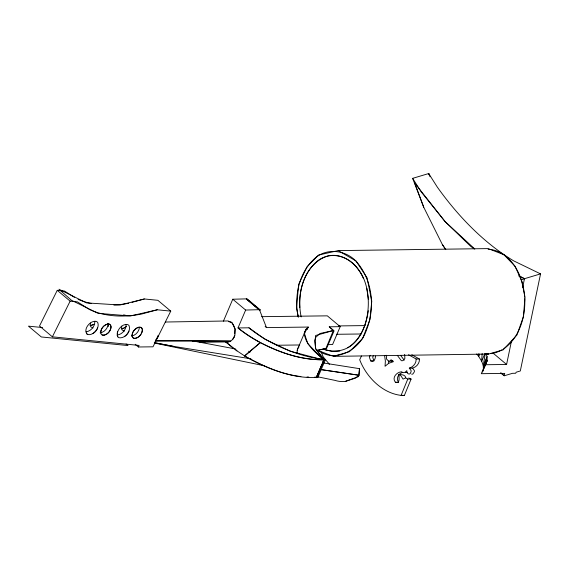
<?xml version="1.0" encoding="UTF-8"?>
<svg xmlns="http://www.w3.org/2000/svg" width="569" height="569" viewBox="0 0 569 569"><rect width="100%" height="100%" fill="white"/><g stroke="black" fill="none" stroke-linecap="round" stroke-linejoin="round"><path stroke-width="0.85" d="M301.165 316.926C297.018 297.025 301.67 273.952 317.929 260.588C331.485 250.552 349.352 256.391 358.392 269.464C379.139 295.844 367.233 362.225 323.91 349.416M299.82 307.516C298.433 287.146 306.883 262.359 328.192 255.851C343.719 252.721 357.41 264.535 363.186 278.07M86.396 333.583L87.541 334.544C93.558 335.795 100.044 328.121 97.704 322.403L96.559 321.449C90.4 319.657 82.071 330.098 87.747 334.579M94.81 321.378C95.037 326.314 90.933 331.229 86.033 331.855M100.727 332.979C100.5 328.455 104.881 323.228 109.611 324.195L110.557 324.984C112.47 329.707 107.157 336.094 102.157 335.006L101.211 334.223C99.411 329.871 103.565 325.212 107.569 323.946L109.611 324.195M108.096 323.341C108.302 327.815 104.568 332.275 100.123 332.865M108.281 326.606L108.302 324.956M117.691 331.507L117.129 335.248L117.861 336.876M126.126 324.55C126.346 329.458 122.264 334.401 117.356 335.02M408.528 354.75L416.138 358.982C416.416 363.214 413.272 366.962 409.303 368.129L411.031 370.483A2.02 1.444 -89.6 0 1 411.017 371.834C410.242 375.903 406.394 373.826 406.799 370.611C405.718 372.211 403.122 373.677 401.607 371.763C396.764 372.062 391.593 377.61 395.363 382.24C403.378 385.277 394.587 365.447 403.072 379.11L405.42 377.972L407.802 379.032L411.095 379.068L404.388 395.412L401.43 395.334M411.821 354.786L419.431 359.018C419.808 364.324 414.581 369.189 409.303 368.129M139.412 327.502C139.035 331.585 135.6 335.518 131.446 336.03M384.58 355.469L385.369 360.995L385.049 366.272L388.698 363.285L388.655 361.031M297.374 350.419L297.409 348.797L299.002 346.877M482.149 353.498L481.673 361.194L483.252 365.583L483.366 368.719M234.499 337.068L234.62 335.447M234.741 333.825L235.089 328.953L233.375 324.643L231.569 322.538L228.105 320.959L165.33 322.026M375.412 356.066C375.739 358.69 373.769 362.425 370.696 360.924L369.53 357.666A2.504 1.792 -89.6 0 1 369.829 356.08L370.341 355.312M359.601 368.605L358.584 376.543L345.305 381.408A43.913 32.718 -84.3 0 1 335.12 380.405L317.722 376.806M158.246 335.326L158.011 336.827L155.422 340.717L230.722 341.116L232.7 339.394L234.193 336.891M485.208 353.911L483.252 365.583L487.071 356.635L486.018 353.705M368.285 310.702C366.329 324.97 360.454 339.871 347.744 347.766M442.305 244.435L445.726 249.585L442.305 244.435L423.734 207.251L412.639 178.353L428.713 173.545L437.319 187.109A271.833 162.201 73.4 0 0 513.53 260.78L540.55 273.888L520.308 370.974L516.147 372.218L515.699 373.257L512.541 373.3L504.226 375.782L500.827 372.923L504.226 375.782L504.724 373.399L481.31 373.691L485.129 364.743L506.588 364.473L511.467 341.08M522.669 287.359L524.476 278.696L540.55 273.888M140.934 327.36L138.893 327.111C135.209 328.27 132.421 331.592 131.93 335.426L132.534 337.389L134.064 338.441C138.495 338.413 141.937 334.302 142.485 330.112L141.88 328.149L140.934 327.36C135.934 326.293 130.614 332.63 132.534 337.389L133.48 338.178C136.596 339.067 139.476 336.549 141.062 334.095M483.629 368.705L487.071 356.635L487.213 360.561L485.129 364.743M90.435 323.028L90.251 325.404L90.82 326.841L93.017 327.972M117.143 333.349C118.196 328.697 122.691 323.412 127.883 324.615L129.028 325.568C131.361 331.286 124.881 338.96 118.857 337.709L117.719 336.756M121.759 326.193L121.574 328.569L122.136 330.006L124.341 331.137M141.83 332.709L142.371 329.394L141.681 327.986M158.253 335.582L155.764 340.354M482.626 371.529L483.401 369.509M407.802 379.032L401.095 395.377C382.233 393.222 366.322 376.977 359.7 359.764L361.464 355.974M482.448 372.055L483.472 369.594M484.148 367.951L487.213 360.561L483.742 368.691M135.18 344.288L138.402 346.99L139.071 345.426L52.384 336.827L39.503 326.009L57.256 290.325L64.51 291.043L74.447 297.331M223.397 321.193L232.764 299.23L246.562 298.867L259.514 309.87L260.239 309.863L259.862 310.759L266.477 327.588L308.227 327.061L307.189 329.501M259.436 309.685L245.644 310.048L238.013 327.943C262.295 346.756 292.53 359.508 323.491 359.942L315.553 348.69L315.582 335.518L333.398 330.489L329.252 326.798L340.205 326.663L332.573 344.558L327.516 344.622M197.322 341.677L192.066 340.774L235.594 348.975L236.142 350.284L244.457 355.838L260.325 342.616L244.634 356.13C267.025 368.115 291.925 379.196 317.9 377.347L325.532 359.452C302.687 361.059 280.46 352.659 260.325 342.616A62.732 22.988 23.1 0 1 238.013 327.943L248.959 327.808L264.976 339.266L290.176 351.208L323.491 359.942L307.872 343.683L304.216 333.206L308.227 327.061L306.058 329.259L298.426 347.154L297.139 350.532L297.253 353.669M326.45 348.747L334.081 330.852L329.252 326.798M316.705 376.458L321.563 365.07M322.253 363.442L323.989 359.38L319.259 355.739A62.732 22.988 23.1 0 1 306.058 329.259M316.805 376.472L324.088 359.388L325.532 359.452M316.584 377.446L324.259 359.544L316.89 377.681L316.584 377.446L316.89 377.681M479.745 354.018L478.7 356.457L481.673 361.194L484.795 353.875M52.384 336.827L70.136 301.136L77.384 301.862L89.461 309.486A167.286 99.419 -50 0 0 141.581 314.052L157.243 309.785L170.75 311.122L155.373 342.047L154.676 342.403L154.967 342.858L153.004 346.813L138.402 346.99M155.373 342.047L154.512 342.766L174.583 346.542M232.7 339.394L234.912 335.276L235.047 328.989L231.839 322.317L228.567 321.613M386.138 355.248L386.643 356.158L386.436 358.897L388.364 360.902A1.423 1.017 -89.6 0 0 388.99 361.272L389.865 361.08L391.081 359.715L393.193 361.777L388.698 363.285M373.634 355.348L373.122 356.116A2.504 1.792 -89.6 0 0 372.816 357.702L373.989 360.959L370.696 360.924M121.403 328.811L123.274 328.455L126.51 326.442M402.731 372.332C398.627 373.563 395.512 378.47 398.649 382.283L395.363 382.24M122.292 328.797L125.251 327.459M521.183 279.962L524.476 278.696L518.999 275.823M345.305 381.408L355.412 378.143L359.025 375.256L359.416 368.655L323.477 362.979M317.737 350.376L333.37 356.372L349.38 351.713L362.617 338.498L369.921 319.693L371.77 301.193L367.055 277.757L355.959 260.943L338.214 250.602L318.455 255.083L306.976 266.825L298.675 284.308L296.463 307.765L298.355 317.018M333.37 356.372L488.529 354.053L503.11 349.864L516.951 334.977L523.388 316.777L525.023 297.174L521.752 281.221L515.094 266.278L503.906 254.706L488.174 248.603L338.214 250.602M132.001 302.338L144.362 298.967L157.876 300.311L170.75 311.122M144.362 298.967L119.988 305.012L86.595 302.907L58.941 289.237L71.488 300.283L98.024 313.327L130.393 315.987L157.243 309.785M316.634 350.554L324.935 348.577M316.371 350.596L325.909 348.513L333.363 330.532L319.942 333.498L315.717 337.374L314.429 340.746L315.802 348.84L324.088 359.388M91.709 325.333L93.928 324.294L90.08 325.646M407.475 372.638L405.541 372.375M155.821 341.016L192.137 340.788L202.379 342.225L204.591 341.933M339.778 351.13L331.905 351.414L323.22 349.167M246.562 298.867L247.366 299.052L260.239 309.863M261.598 316.67L327.324 315.845L340.205 326.663M338.555 325.923L365.22 325.589M336.428 334.288L361.237 333.982M202.379 342.225L228.454 341.898M276.712 345.255L299.707 344.97M192.137 340.788L230.722 341.116A10.455 7.482 89.3 0 1 226.113 341.663M416.138 358.982L419.431 359.018M389.865 361.08L393.151 361.116L392.276 361.308A1.423 1.017 -89.6 0 1 391.657 360.938M398.535 374.743C401.237 374.494 404.886 374.452 405.868 377.674M401.095 395.377L404.388 395.412M316.456 377.283L317.9 377.347M408.713 378.008L411.095 379.068M300.894 376.55C280.837 374.21 261.825 365.867 244.457 355.838M307.04 376.955L308.796 377.069M199.847 341.848L204.904 342.189M123.437 314.934L125.194 315.105M42.604 327.552L28.45 326.151L41.331 336.962L128.018 345.568L126.083 343.946M102.157 335.006L104.205 335.255C107.89 334.095 110.671 330.781 111.161 326.947L110.557 324.984M323.989 359.38L315.966 358.285A62.732 22.988 23.1 0 1 248.959 327.808M314.749 377.055L316.357 377.275M320.703 369.58L359.025 375.256L321.265 369.622M250.972 358.833L172.471 346.201L155.437 342.879M486.851 353.712L488.529 354.053M154.235 343.007L264.677 365.839M411.664 374.153L412.802 374.11L414.31 371.877A2.02 1.444 -89.6 0 0 414.324 370.519L412.589 368.164M518.907 275.993L524.476 278.696M248.625 351.229L250.054 352.147M317.651 350.027C335.361 363.961 359.928 349.622 366.294 330.489C375.078 308.782 372.901 282.011 357.979 263.49C347.68 250.061 326.642 246.868 314.074 259.051C298.64 273.511 293.995 296.847 298.234 317.018M474.212 248.866L470.691 246.334L445.079 221.583L421.245 191.924L412.639 178.353M225.438 341.642L234.037 348.811M493.031 353.086L506.588 364.473M246.633 299.059L259.514 309.87M246.32 299.066L259.201 309.877M232.764 299.23L245.644 310.048M265.126 326.45L266.477 327.588M225.63 341.855L236.96 350.909M57.256 290.325L70.136 301.136M474.795 249.016L445.079 221.583L414.787 183.175L423.734 207.251M400.612 355.383L404.232 360.198M397.318 355.341L401.138 360.44L401.949 360.853L403.108 360.433L404.886 358.449L404.644 354.38M329.458 364.352L323.263 356.983L321.201 352.069M430.072 176.774L428.713 173.545L429.353 175.195M154.868 342.047L155.195 342.83M366.785 288.263L368.378 299.379M478.614 353.847L478.7 356.457A62.725 22.988 23.1 0 0 476.715 353.996M128.971 331.094A8.016 4.765 -50 0 1 124.291 336.67M97.648 327.922A8.016 4.765 -50 0 1 92.975 333.505M488.102 249.272A52.277 37.419 89.3 0 1 524.654 297.103M524.746 298.739A52.277 37.419 89.3 0 1 503.558 348.861M502.221 349.693A52.277 37.419 89.3 0 1 490.876 353.612M488.366 353.79A52.277 37.419 89.3 0 1 485.001 353.662M128.708 303.234A167.286 99.419 -50 0 1 113.885 305.084M91.296 303.519A167.286 99.419 -50 0 1 78.109 299.365"/></g></svg>
